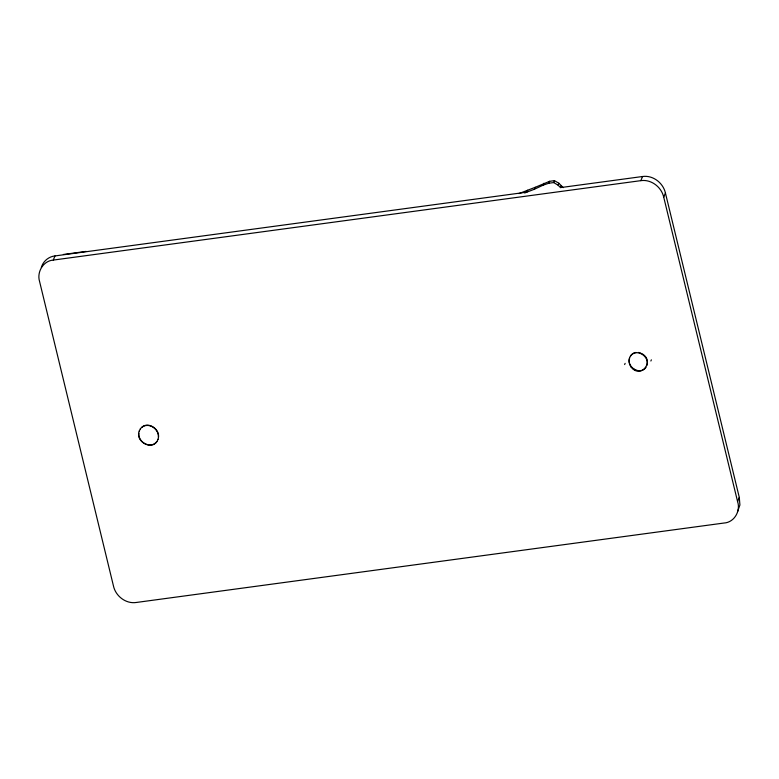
<?xml version="1.0" encoding="UTF-8"?>
<svg xmlns="http://www.w3.org/2000/svg" width="779" height="779" viewBox="0 0 779 779"><rect width="100%" height="100%" fill="white"/><g stroke="black" fill="none" stroke-linecap="round" stroke-linejoin="round"><path stroke-width="1.17" d="M629.51 358.048C626.443 367.182 640.27 375.819 646.044 367.23M646.872 365.439C649.929 356.295 636.112 347.658 630.328 356.256M139.344 430.855C134.504 442.082 153.726 451.839 158.001 439.288M157.884 439.58C162.09 429.677 146.754 419.394 140.337 428.947M41.336 267.518C43.001 261.345 48.61 256.593 54.978 255.94L526.877 192.15L527.665 190.232M53.264 260.079L640.835 180.65C651.263 179.112 661.507 187.096 663.727 197.184L737.577 501.569C740.858 510.995 734.227 522.543 723.915 523.04L136.335 602.469C125.896 604.115 115.574 596.071 113.452 585.935L39.593 281.55C36.632 272.144 43.118 260.877 53.264 260.079L54.978 255.94M524.695 192.988L534.433 189.219L535.231 187.301L549.584 181.312L554.473 180.65L558.845 183.231L563.256 187.642M534.433 189.219L543.09 185.188L543.878 183.269M543.09 185.188L548.786 183.231L549.584 181.312M548.786 183.231L553.674 182.568L554.473 180.65M737.499 511.803L739.914 504.987L739.29 497.421L665.432 193.036C663.211 182.958 652.977 174.973 642.548 176.512L560.5 187.603L558.056 185.149L558.845 183.231M560.5 187.603L561.289 185.684M640.835 180.65L642.548 176.512M663.727 197.184L665.432 193.036M624.641 364.562L625.128 363.365M650.874 361.018L651.361 359.82M737.577 501.569L739.29 497.421M139.217 431.147L140.454 428.654M156.891 441.489C151.009 449.493 137.902 442.443 138.866 433.348M142.012 427.194C148.867 422.023 159.023 429.005 158.361 437.097M518.95 193.601L535.231 187.301M636.024 352.439C629.004 353.286 626.988 362.8 631.613 367.493M63.372 254.48L86.118 251.403M638.381 352.439L640.727 353.072M641.458 353.471C655.655 360.453 640.854 380.016 630.824 366.734M632.899 368.633L636.141 370.434M553.674 182.568L558.056 185.149"/></g></svg>
